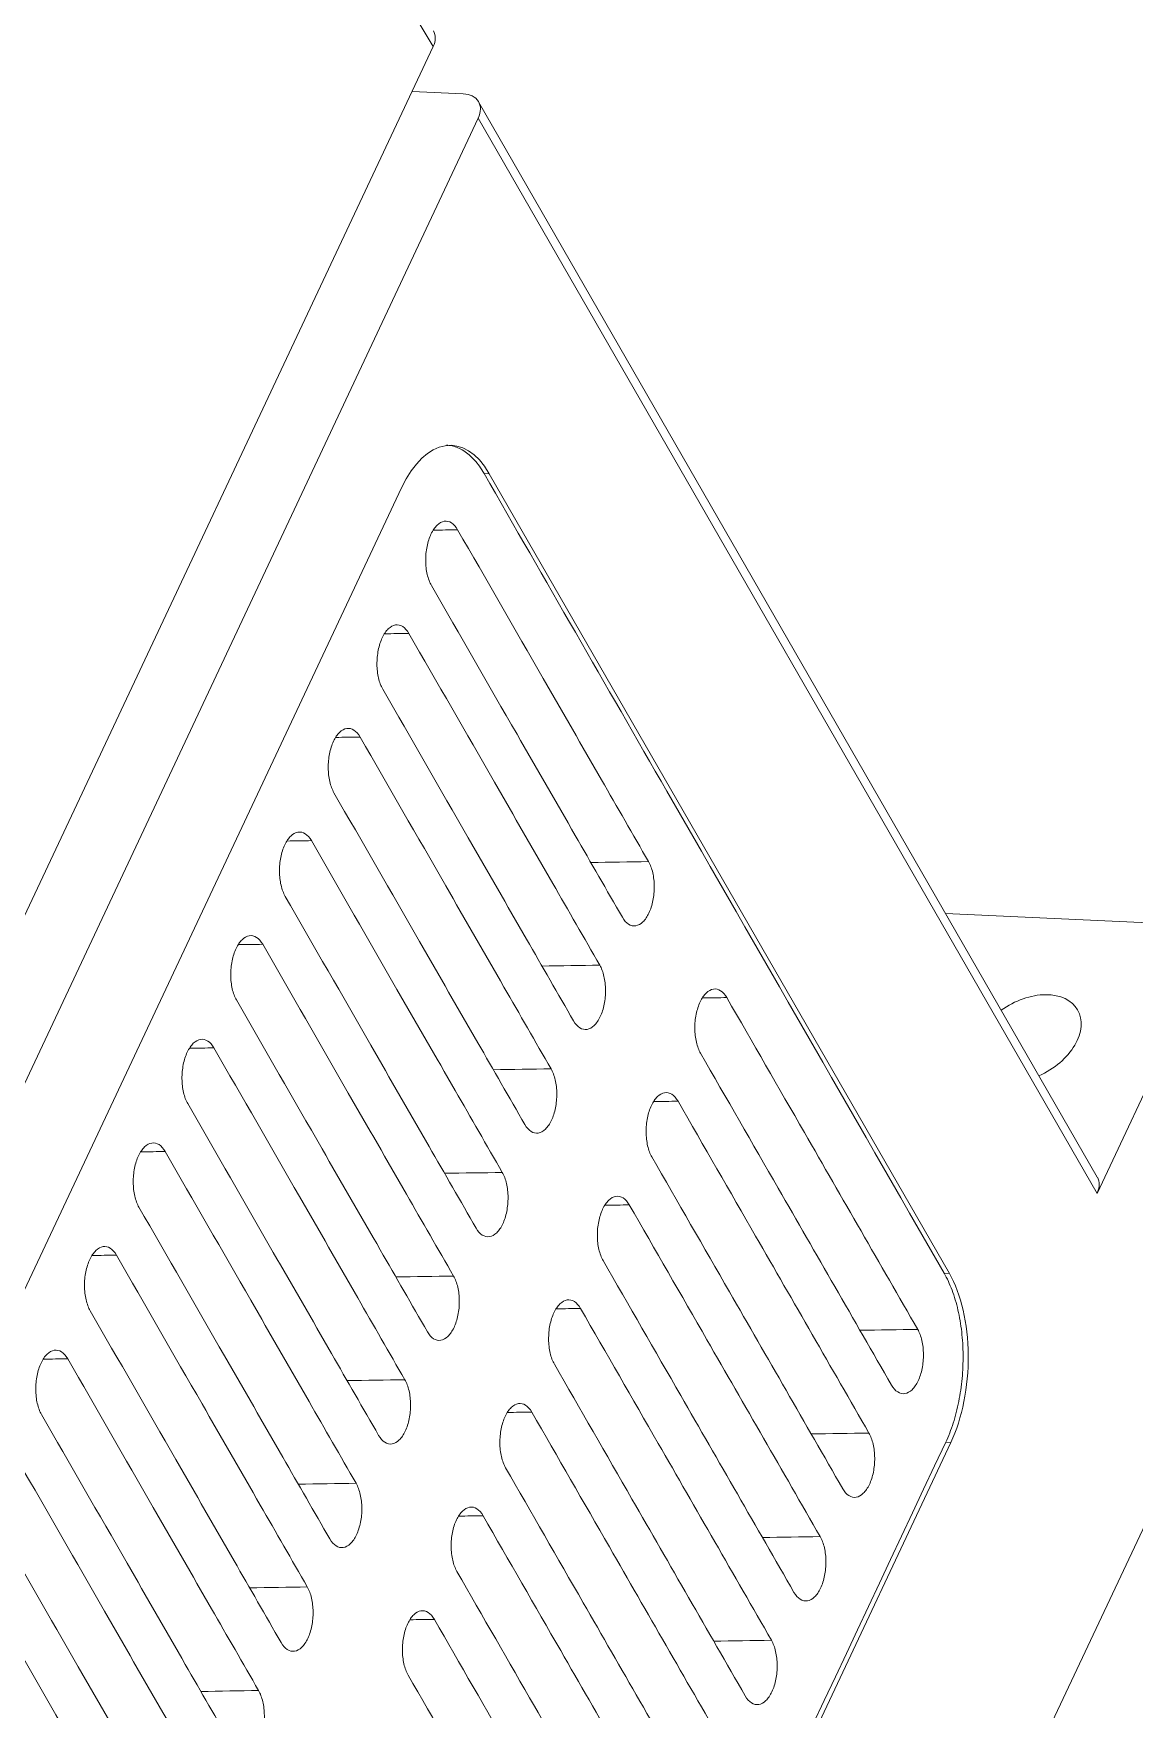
# Model space of a CAD drawing. Header units: millimetres. Extents: x -195 to 1349, y 148 to 750.
# Drawn here: x 722.33 to 751.5, y 649.12 to 693.53 of the extents above; entities that cross this region are included whole.
import ezdxf

# ---------------------------------------------------------------- set-up
doc = ezdxf.new("R2010")
doc.units = ezdxf.units.MM
doc.layers.get('0').update_dxf_attribs({"linetype": 'CONTINUOUS'})
doc.layers.add('100', color=7, linetype='CONTINUOUS', true_color=0xffffff)
doc.layers.add('4', color=7, linetype='CONTINUOUS', true_color=0xffffff)

# ---------------------------------------------------------------- blocks, each defined once
blk = doc.blocks.new('gfhgfh')
at = {"layer": '100', "color": 7, "linetype": 'Continuous', "lineweight": 13}
for p, q in [((1115.238, 666.202), (1116.74, 683.26)), ((985.145, 594.333), (1115.238, 666.202))]:
    blk.add_line(p, q, dxfattribs=at)
blk.add_ellipse((1114.601, 666.71), major_axis=(-0.945, 0.099), ratio=0.667466, start_param=2.378284, end_param=3.152674, dxfattribs=at)
at = {"layer": '4', "color": 7, "linetype": 'Continuous', "lineweight": 18}
for p, q in [((1113.802, 665.409), (1115.127, 664.353)), ((1111.1, 622.966), (1115.384, 663.841)), ((1115.06, 663.411), (984.91, 591.511)), ((1105.82, 654.978), (993.41, 592.878)), ((1105.259, 623.254), (1108.445, 653.654)), ((1118.666, 627.799), (1112.151, 632.99)), ((1118.598, 626.857), (1110.776, 622.536)), ((1117.822, 619.452), (1095.244, 606.979)), ((989.607, 556.589), (1102.017, 618.689))]:
    blk.add_line(p, q, dxfattribs=at)
at = {"layer": '4', "color": 7, "linetype": 'Continuous', "lineweight": 13}
for p, q in [((1110.776, 622.536), (1115.06, 663.411)), ((1108.311, 653.761), (1108.445, 653.654)), ((1105.259, 623.254), (1105.125, 623.361)), ((1101.883, 618.796), (1102.017, 618.689))]:
    blk.add_line(p, q, dxfattribs=at)
at = {"layer": '4', "color": 7, "linetype": 'Continuous', "lineweight": 18}
for centre, major_axis, ratio, start_param, end_param in [((1114.389, 663.945), (-0.995, 0.104), 0.667517, 2.37825, 3.949047), ((1105.511, 652.034), (2.478, 3.109), 0.514768, 5.604821, 7.175617), ((1111.931, 628.036), (1.89, -0.198), 0.667517, 0, 1.728432), ((1111.931, 628.036), (1.89, -0.198), 0.667517, 4.554785, 6.283185), ((1102.325, 621.634), (2.478, 3.109), 0.514768, 4.034024, 5.604821), ((1110.106, 623.07), (0.995, -0.104), 0.667517, 5.519843, 6.2832)]:
    blk.add_ellipse(centre, major_axis=major_axis, ratio=ratio, start_param=start_param, end_param=end_param, dxfattribs=at)
for points, knots in [([(1108.311, 653.761), (1108.331, 653.955), (1108.332, 654.136), (1108.297, 654.471), (1108.26, 654.627), (1108.15, 654.902), (1108.078, 655.021), (1107.948, 655.169), (1107.903, 655.211), (1107.855, 655.25)], [0, 0, 0, 0, 0.289247, 0.289247, 0.578494, 0.578494, 0.867741, 0.867741, 1, 1, 1, 1]), ([(1108.311, 653.761), (1107.889, 649.738), (1107.467, 645.714), (1106.405, 635.581), (1105.765, 629.471), (1105.125, 623.361)], [0, 0, 0, 0, 0.397041, 0.397041, 1, 1, 1, 1]), ([(1106.509, 652.762), (1106.521, 652.88), (1106.51, 652.983), (1106.444, 653.151), (1106.388, 653.213), (1106.24, 653.288), (1106.148, 653.299), (1105.942, 653.27), (1105.827, 653.229), (1105.595, 653.1), (1105.475, 653.013), (1105.25, 652.804), (1105.144, 652.684), (1104.96, 652.424), (1104.884, 652.29), (1104.772, 652.023), (1104.736, 651.894), (1104.724, 651.775)], [0, 0, 0, 0, 0.125, 0.125, 0.25, 0.25, 0.375, 0.375, 0.5, 0.5, 0.625, 0.625, 0.75, 0.75, 0.875, 0.875, 1, 1, 1, 1]), ([(1106.509, 652.762), (1106.312, 650.877), (1106.114, 648.993), (1105.782, 645.825), (1105.648, 644.542), (1105.405, 642.223), (1105.296, 641.187), (1105.187, 640.151)], [0, 0, 0, 0, 0.448302, 0.448302, 0.753513, 0.753513, 1, 1, 1, 1]), ([(1104.724, 651.775), (1104.527, 649.891), (1104.329, 648.007), (1103.997, 644.839), (1103.863, 643.556), (1103.62, 641.237), (1103.511, 640.201), (1103.403, 639.165)], [0, 0, 0, 0, 0.448302, 0.448302, 0.753513, 0.753513, 1, 1, 1, 1]), ([(1103.189, 650.927), (1103.201, 651.046), (1103.19, 651.149), (1103.123, 651.316), (1103.067, 651.379), (1102.92, 651.453), (1102.827, 651.465), (1102.622, 651.436), (1102.507, 651.395), (1102.274, 651.266), (1102.155, 651.178), (1101.929, 650.969), (1101.824, 650.849), (1101.64, 650.59), (1101.564, 650.455), (1101.452, 650.189), (1101.416, 650.06), (1101.404, 649.941)], [0, 0, 0, 0, 0.125, 0.125, 0.25, 0.25, 0.375, 0.375, 0.5, 0.5, 0.625, 0.625, 0.75, 0.75, 0.875, 0.875, 1, 1, 1, 1]), ([(1103.189, 650.927), (1102.991, 649.043), (1102.794, 647.158), (1102.462, 643.991), (1102.327, 642.708), (1102.084, 640.389), (1101.976, 639.353), (1101.867, 638.317)], [0, 0, 0, 0, 0.448302, 0.448302, 0.753513, 0.753513, 1, 1, 1, 1]), ([(1099.868, 649.093), (1099.881, 649.211), (1099.87, 649.315), (1099.803, 649.482), (1099.747, 649.545), (1099.6, 649.619), (1099.507, 649.631), (1099.302, 649.602), (1099.187, 649.56), (1098.954, 649.432), (1098.835, 649.344), (1098.609, 649.135), (1098.504, 649.015), (1098.32, 648.756), (1098.244, 648.621), (1098.131, 648.354), (1098.096, 648.225), (1098.083, 648.107)], [0, 0, 0, 0, 0.125, 0.125, 0.25, 0.25, 0.375, 0.375, 0.5, 0.5, 0.625, 0.625, 0.75, 0.75, 0.875, 0.875, 1, 1, 1, 1]), ([(1101.404, 649.941), (1101.206, 648.057), (1101.009, 646.172), (1100.677, 643.005), (1100.542, 641.722), (1100.299, 639.403), (1100.191, 638.367), (1100.082, 637.331)], [0, 0, 0, 0, 0.448302, 0.448302, 0.753513, 0.753513, 1, 1, 1, 1]), ([(1099.868, 649.093), (1099.671, 647.209), (1099.473, 645.324), (1099.142, 642.157), (1099.007, 640.874), (1098.764, 638.555), (1098.655, 637.519), (1098.547, 636.483)], [0, 0, 0, 0, 0.448302, 0.448302, 0.753513, 0.753513, 1, 1, 1, 1]), ([(1098.083, 648.107), (1097.886, 646.223), (1097.689, 644.338), (1097.357, 641.171), (1097.222, 639.888), (1096.979, 637.569), (1096.871, 636.533), (1096.762, 635.497)], [0, 0, 0, 0, 0.448302, 0.448302, 0.753513, 0.753513, 1, 1, 1, 1]), ([(1096.548, 647.259), (1096.561, 647.377), (1096.549, 647.48), (1096.483, 647.648), (1096.427, 647.711), (1096.279, 647.785), (1096.187, 647.797), (1095.981, 647.767), (1095.867, 647.726), (1095.634, 647.598), (1095.514, 647.51), (1095.289, 647.301), (1095.184, 647.181), (1094.999, 646.922), (1094.923, 646.787), (1094.811, 646.52), (1094.776, 646.391), (1094.763, 646.273)], [0, 0, 0, 0, 0.125, 0.125, 0.25, 0.25, 0.375, 0.375, 0.5, 0.5, 0.625, 0.625, 0.75, 0.75, 0.875, 0.875, 1, 1, 1, 1]), ([(1096.548, 647.259), (1096.351, 645.374), (1096.153, 643.49), (1095.821, 640.323), (1095.687, 639.04), (1095.444, 636.721), (1095.335, 635.684), (1095.227, 634.648)], [0, 0, 0, 0, 0.448302, 0.448302, 0.753513, 0.753513, 1, 1, 1, 1]), ([(1094.763, 646.273), (1094.566, 644.388), (1094.368, 642.504), (1094.036, 639.336), (1093.902, 638.054), (1093.659, 635.735), (1093.55, 634.698), (1093.442, 633.662)], [0, 0, 0, 0, 0.448302, 0.448302, 0.753513, 0.753513, 1, 1, 1, 1]), ([(1093.228, 645.424), (1093.24, 645.543), (1093.229, 645.646), (1093.162, 645.814), (1093.106, 645.876), (1092.959, 645.951), (1092.867, 645.962), (1092.661, 645.933), (1092.546, 645.892), (1092.313, 645.763), (1092.194, 645.675), (1091.969, 645.467), (1091.863, 645.346), (1091.679, 645.087), (1091.603, 644.953), (1091.491, 644.686), (1091.455, 644.557), (1091.443, 644.438)], [0, 0, 0, 0, 0.125, 0.125, 0.25, 0.25, 0.375, 0.375, 0.5, 0.5, 0.625, 0.625, 0.75, 0.75, 0.875, 0.875, 1, 1, 1, 1]), ([(1093.228, 645.424), (1093.03, 643.54), (1092.833, 641.656), (1092.501, 638.488), (1092.366, 637.205), (1092.123, 634.886), (1092.015, 633.85), (1091.906, 632.814)], [0, 0, 0, 0, 0.448302, 0.448302, 0.753513, 0.753513, 1, 1, 1, 1]), ([(1089.908, 643.59), (1089.92, 643.709), (1089.909, 643.812), (1089.842, 643.979), (1089.786, 644.042), (1089.639, 644.116), (1089.546, 644.128), (1089.341, 644.099), (1089.226, 644.057), (1088.993, 643.929), (1088.874, 643.841), (1088.648, 643.632), (1088.543, 643.512), (1088.359, 643.253), (1088.283, 643.118), (1088.17, 642.852), (1088.135, 642.722), (1088.123, 642.604)], [0, 0, 0, 0, 0.125, 0.125, 0.25, 0.25, 0.375, 0.375, 0.5, 0.5, 0.625, 0.625, 0.75, 0.75, 0.875, 0.875, 1, 1, 1, 1]), ([(1091.443, 644.438), (1091.245, 642.554), (1091.048, 640.67), (1090.716, 637.502), (1090.582, 636.219), (1090.338, 633.9), (1090.23, 632.864), (1090.121, 631.828)], [0, 0, 0, 0, 0.448302, 0.448302, 0.753513, 0.753513, 1, 1, 1, 1]), ([(1089.908, 643.59), (1089.71, 641.706), (1089.513, 639.821), (1089.181, 636.654), (1089.046, 635.371), (1088.803, 633.052), (1088.695, 632.016), (1088.586, 630.98)], [0, 0, 0, 0, 0.448302, 0.448302, 0.753513, 0.753513, 1, 1, 1, 1]), ([(1088.123, 642.604), (1087.925, 640.72), (1087.728, 638.835), (1087.396, 635.668), (1087.261, 634.385), (1087.018, 632.066), (1086.91, 631.03), (1086.801, 629.994)], [0, 0, 0, 0, 0.448302, 0.448302, 0.753513, 0.753513, 1, 1, 1, 1]), ([(1086.587, 641.756), (1086.6, 641.874), (1086.589, 641.978), (1086.522, 642.145), (1086.466, 642.208), (1086.319, 642.282), (1086.226, 642.294), (1086.021, 642.265), (1085.906, 642.223), (1085.673, 642.095), (1085.553, 642.007), (1085.328, 641.798), (1085.223, 641.678), (1085.038, 641.419), (1084.963, 641.284), (1084.85, 641.017), (1084.815, 640.888), (1084.802, 640.77)], [0, 0, 0, 0, 0.125, 0.125, 0.25, 0.25, 0.375, 0.375, 0.5, 0.5, 0.625, 0.625, 0.75, 0.75, 0.875, 0.875, 1, 1, 1, 1]), ([(1086.587, 641.756), (1086.39, 639.872), (1086.192, 637.987), (1085.86, 634.82), (1085.726, 633.537), (1085.483, 631.218), (1085.374, 630.182), (1085.266, 629.146)], [0, 0, 0, 0, 0.448302, 0.448302, 0.753513, 0.753513, 1, 1, 1, 1]), ([(1084.802, 640.77), (1084.605, 638.885), (1084.407, 637.001), (1084.075, 633.834), (1083.941, 632.551), (1083.698, 630.232), (1083.589, 629.196), (1083.481, 628.16)], [0, 0, 0, 0, 0.448302, 0.448302, 0.753513, 0.753513, 1, 1, 1, 1]), ([(1083.267, 639.922), (1083.279, 640.04), (1083.268, 640.143), (1083.201, 640.311), (1083.146, 640.373), (1082.998, 640.448), (1082.906, 640.46), (1082.7, 640.43), (1082.585, 640.389), (1082.353, 640.26), (1082.233, 640.173), (1082.008, 639.964), (1081.902, 639.844), (1081.718, 639.584), (1081.642, 639.45), (1081.53, 639.183), (1081.494, 639.054), (1081.482, 638.936)], [0, 0, 0, 0, 0.125, 0.125, 0.25, 0.25, 0.375, 0.375, 0.5, 0.5, 0.625, 0.625, 0.75, 0.75, 0.875, 0.875, 1, 1, 1, 1]), ([(1103.403, 639.165), (1103.39, 639.047), (1103.401, 638.943), (1103.468, 638.776), (1103.524, 638.713), (1103.671, 638.639), (1103.764, 638.627), (1103.969, 638.657), (1104.084, 638.698), (1104.317, 638.826), (1104.436, 638.914), (1104.662, 639.123), (1104.767, 639.243), (1104.951, 639.502), (1105.027, 639.637), (1105.14, 639.904), (1105.175, 640.033), (1105.187, 640.151)], [0, 0, 0, 0, 0.125, 0.125, 0.25, 0.25, 0.375, 0.375, 0.5, 0.5, 0.625, 0.625, 0.75, 0.75, 0.875, 0.875, 1, 1, 1, 1]), ([(1083.267, 639.922), (1083.069, 638.037), (1082.872, 636.153), (1082.54, 632.985), (1082.406, 631.703), (1082.163, 629.383), (1082.054, 628.347), (1081.945, 627.311)], [0, 0, 0, 0, 0.448302, 0.448302, 0.753513, 0.753513, 1, 1, 1, 1]), ([(1079.947, 638.087), (1079.959, 638.206), (1079.948, 638.309), (1079.881, 638.476), (1079.825, 638.539), (1079.678, 638.613), (1079.585, 638.625), (1079.38, 638.596), (1079.265, 638.555), (1079.032, 638.426), (1078.913, 638.338), (1078.687, 638.129), (1078.582, 638.009), (1078.398, 637.75), (1078.322, 637.615), (1078.21, 637.349), (1078.174, 637.22), (1078.162, 637.101)], [0, 0, 0, 0, 0.125, 0.125, 0.25, 0.25, 0.375, 0.375, 0.5, 0.5, 0.625, 0.625, 0.75, 0.75, 0.875, 0.875, 1, 1, 1, 1]), ([(1081.482, 638.936), (1081.285, 637.051), (1081.087, 635.167), (1080.755, 631.999), (1080.621, 630.716), (1080.378, 628.397), (1080.269, 627.361), (1080.16, 626.325)], [0, 0, 0, 0, 0.448302, 0.448302, 0.753513, 0.753513, 1, 1, 1, 1]), ([(1079.947, 638.087), (1079.749, 636.203), (1079.552, 634.319), (1079.22, 631.151), (1079.085, 629.868), (1078.842, 627.549), (1078.734, 626.513), (1078.625, 625.477)], [0, 0, 0, 0, 0.448302, 0.448302, 0.753513, 0.753513, 1, 1, 1, 1]), ([(1100.082, 637.331), (1100.07, 637.213), (1100.081, 637.109), (1100.148, 636.942), (1100.204, 636.879), (1100.351, 636.805), (1100.443, 636.793), (1100.649, 636.822), (1100.764, 636.864), (1100.997, 636.992), (1101.116, 637.08), (1101.341, 637.289), (1101.447, 637.409), (1101.631, 637.668), (1101.707, 637.803), (1101.819, 638.069), (1101.855, 638.199), (1101.867, 638.317)], [0, 0, 0, 0, 0.125, 0.125, 0.25, 0.25, 0.375, 0.375, 0.5, 0.5, 0.625, 0.625, 0.75, 0.75, 0.875, 0.875, 1, 1, 1, 1]), ([(1078.162, 637.101), (1077.964, 635.217), (1077.767, 633.332), (1077.435, 630.165), (1077.3, 628.882), (1077.057, 626.563), (1076.949, 625.527), (1076.84, 624.491)], [0, 0, 0, 0, 0.448302, 0.448302, 0.753513, 0.753513, 1, 1, 1, 1]), ([(1076.626, 636.253), (1076.429, 634.369), (1076.231, 632.484), (1075.899, 629.317), (1075.765, 628.034), (1075.522, 625.715), (1075.413, 624.679), (1075.305, 623.643)], [0, 0, 0, 0, 0.448302, 0.448302, 0.753513, 0.753513, 1, 1, 1, 1]), ([(1096.762, 635.497), (1096.75, 635.378), (1096.761, 635.275), (1096.827, 635.108), (1096.883, 635.045), (1097.031, 634.97), (1097.123, 634.959), (1097.329, 634.988), (1097.444, 635.029), (1097.676, 635.158), (1097.796, 635.246), (1098.021, 635.455), (1098.126, 635.575), (1098.311, 635.834), (1098.387, 635.969), (1098.499, 636.235), (1098.534, 636.364), (1098.547, 636.483)], [0, 0, 0, 0, 0.125, 0.125, 0.25, 0.25, 0.375, 0.375, 0.5, 0.5, 0.625, 0.625, 0.75, 0.75, 0.875, 0.875, 1, 1, 1, 1]), ([(1074.841, 635.267), (1074.644, 633.383), (1074.446, 631.498), (1074.114, 628.331), (1073.98, 627.048), (1073.737, 624.729), (1073.628, 623.693), (1073.52, 622.657)], [0, 0, 0, 0, 0.448302, 0.448302, 0.753513, 0.753513, 1, 1, 1, 1]), ([(1104.646, 634.981), (1104.658, 635.099), (1104.647, 635.202), (1104.58, 635.37), (1104.524, 635.433), (1104.377, 635.507), (1104.284, 635.519), (1104.079, 635.489), (1103.964, 635.448), (1103.731, 635.32), (1103.612, 635.232), (1103.386, 635.023), (1103.281, 634.903), (1103.097, 634.644), (1103.021, 634.509), (1102.909, 634.242), (1102.873, 634.113), (1102.861, 633.995)], [0, 0, 0, 0, 0.125, 0.125, 0.25, 0.25, 0.375, 0.375, 0.5, 0.5, 0.625, 0.625, 0.75, 0.75, 0.875, 0.875, 1, 1, 1, 1]), ([(1093.442, 633.662), (1093.429, 633.544), (1093.44, 633.441), (1093.507, 633.273), (1093.563, 633.211), (1093.71, 633.136), (1093.803, 633.124), (1094.008, 633.154), (1094.123, 633.195), (1094.356, 633.324), (1094.475, 633.411), (1094.701, 633.62), (1094.806, 633.74), (1094.99, 634), (1095.066, 634.134), (1095.179, 634.401), (1095.214, 634.53), (1095.227, 634.648)], [0, 0, 0, 0, 0.125, 0.125, 0.25, 0.25, 0.375, 0.375, 0.5, 0.5, 0.625, 0.625, 0.75, 0.75, 0.875, 0.875, 1, 1, 1, 1]), ([(1104.646, 634.981), (1104.467, 633.272), (1104.287, 631.563), (1103.978, 628.607), (1103.847, 627.36), (1103.585, 624.865), (1103.455, 623.618), (1103.324, 622.37)], [0, 0, 0, 0, 0.406548, 0.406548, 0.703274, 0.703274, 1, 1, 1, 1]), ([(1073.306, 634.419), (1073.109, 632.534), (1072.911, 630.65), (1072.579, 627.483), (1072.445, 626.2), (1072.202, 623.881), (1072.093, 622.845), (1071.984, 621.808)], [0, 0, 0, 0, 0.448302, 0.448302, 0.753513, 0.753513, 1, 1, 1, 1]), ([(1101.325, 633.147), (1101.338, 633.265), (1101.327, 633.368), (1101.26, 633.536), (1101.204, 633.598), (1101.057, 633.673), (1100.964, 633.684), (1100.759, 633.655), (1100.644, 633.614), (1100.411, 633.485), (1100.292, 633.398), (1100.066, 633.189), (1099.961, 633.069), (1099.777, 632.809), (1099.701, 632.675), (1099.588, 632.408), (1099.553, 632.279), (1099.54, 632.16)], [0, 0, 0, 0, 0.125, 0.125, 0.25, 0.25, 0.375, 0.375, 0.5, 0.5, 0.625, 0.625, 0.75, 0.75, 0.875, 0.875, 1, 1, 1, 1]), ([(1102.861, 633.995), (1102.682, 632.286), (1102.502, 630.577), (1102.193, 627.621), (1102.062, 626.373), (1101.801, 623.879), (1101.67, 622.632), (1101.539, 621.384)], [0, 0, 0, 0, 0.406548, 0.406548, 0.703274, 0.703274, 1, 1, 1, 1]), ([(1071.521, 633.433), (1071.324, 631.548), (1071.126, 629.664), (1070.794, 626.497), (1070.66, 625.214), (1070.417, 622.895), (1070.308, 621.859), (1070.2, 620.822)], [0, 0, 0, 0, 0.448302, 0.448302, 0.753513, 0.753513, 1, 1, 1, 1]), ([(1101.325, 633.147), (1101.146, 631.438), (1100.967, 629.729), (1100.657, 626.773), (1100.527, 625.525), (1100.265, 623.031), (1100.134, 621.783), (1100.004, 620.536)], [0, 0, 0, 0, 0.406548, 0.406548, 0.703274, 0.703274, 1, 1, 1, 1]), ([(1069.986, 632.585), (1069.788, 630.7), (1069.591, 628.816), (1069.259, 625.648), (1069.124, 624.365), (1068.881, 622.046), (1068.773, 621.01), (1068.664, 619.974)], [0, 0, 0, 0, 0.448302, 0.448302, 0.753513, 0.753513, 1, 1, 1, 1]), ([(1090.121, 631.828), (1090.109, 631.71), (1090.12, 631.606), (1090.187, 631.439), (1090.243, 631.376), (1090.39, 631.302), (1090.483, 631.29), (1090.688, 631.319), (1090.803, 631.361), (1091.036, 631.489), (1091.155, 631.577), (1091.381, 631.786), (1091.486, 631.906), (1091.67, 632.165), (1091.746, 632.3), (1091.858, 632.567), (1091.894, 632.696), (1091.906, 632.814)], [0, 0, 0, 0, 0.125, 0.125, 0.25, 0.25, 0.375, 0.375, 0.5, 0.5, 0.625, 0.625, 0.75, 0.75, 0.875, 0.875, 1, 1, 1, 1]), ([(1098.005, 631.312), (1098.017, 631.431), (1098.006, 631.534), (1097.94, 631.701), (1097.884, 631.764), (1097.736, 631.838), (1097.644, 631.85), (1097.438, 631.821), (1097.323, 631.78), (1097.091, 631.651), (1096.971, 631.563), (1096.746, 631.354), (1096.64, 631.234), (1096.456, 630.975), (1096.38, 630.84), (1096.268, 630.574), (1096.232, 630.445), (1096.22, 630.326)], [0, 0, 0, 0, 0.125, 0.125, 0.25, 0.25, 0.375, 0.375, 0.5, 0.5, 0.625, 0.625, 0.75, 0.75, 0.875, 0.875, 1, 1, 1, 1]), ([(1099.54, 632.16), (1099.361, 630.452), (1099.182, 628.743), (1098.872, 625.786), (1098.742, 624.539), (1098.48, 622.045), (1098.35, 620.797), (1098.219, 619.55)], [0, 0, 0, 0, 0.406548, 0.406548, 0.703274, 0.703274, 1, 1, 1, 1]), ([(1098.005, 631.312), (1097.826, 629.603), (1097.647, 627.894), (1097.337, 624.938), (1097.206, 623.691), (1096.945, 621.196), (1096.814, 619.949), (1096.683, 618.702)], [0, 0, 0, 0, 0.406548, 0.406548, 0.703274, 0.703274, 1, 1, 1, 1]), ([(1086.801, 629.994), (1086.789, 629.875), (1086.8, 629.772), (1086.867, 629.605), (1086.922, 629.542), (1087.07, 629.468), (1087.162, 629.456), (1087.368, 629.485), (1087.483, 629.527), (1087.715, 629.655), (1087.835, 629.743), (1088.06, 629.952), (1088.166, 630.072), (1088.35, 630.331), (1088.426, 630.466), (1088.538, 630.732), (1088.574, 630.861), (1088.586, 630.98)], [0, 0, 0, 0, 0.125, 0.125, 0.25, 0.25, 0.375, 0.375, 0.5, 0.5, 0.625, 0.625, 0.75, 0.75, 0.875, 0.875, 1, 1, 1, 1]), ([(1096.22, 630.326), (1096.041, 628.617), (1095.862, 626.908), (1095.552, 623.952), (1095.421, 622.705), (1095.16, 620.21), (1095.029, 618.963), (1094.899, 617.716)], [0, 0, 0, 0, 0.406548, 0.406548, 0.703274, 0.703274, 1, 1, 1, 1]), ([(1094.685, 629.478), (1094.697, 629.596), (1094.686, 629.7), (1094.619, 629.867), (1094.563, 629.93), (1094.416, 630.004), (1094.323, 630.016), (1094.118, 629.987), (1094.003, 629.945), (1093.77, 629.817), (1093.651, 629.729), (1093.425, 629.52), (1093.32, 629.4), (1093.136, 629.141), (1093.06, 629.006), (1092.948, 628.739), (1092.912, 628.61), (1092.9, 628.492)], [0, 0, 0, 0, 0.125, 0.125, 0.25, 0.25, 0.375, 0.375, 0.5, 0.5, 0.625, 0.625, 0.75, 0.75, 0.875, 0.875, 1, 1, 1, 1]), ([(1083.481, 628.16), (1083.468, 628.041), (1083.479, 627.938), (1083.546, 627.77), (1083.602, 627.708), (1083.749, 627.633), (1083.842, 627.622), (1084.047, 627.651), (1084.162, 627.692), (1084.395, 627.821), (1084.515, 627.908), (1084.74, 628.117), (1084.845, 628.237), (1085.03, 628.497), (1085.105, 628.631), (1085.218, 628.898), (1085.253, 629.027), (1085.266, 629.146)], [0, 0, 0, 0, 0.125, 0.125, 0.25, 0.25, 0.375, 0.375, 0.5, 0.5, 0.625, 0.625, 0.75, 0.75, 0.875, 0.875, 1, 1, 1, 1]), ([(1094.685, 629.478), (1094.506, 627.769), (1094.327, 626.06), (1094.017, 623.104), (1093.886, 621.857), (1093.625, 619.362), (1093.494, 618.115), (1093.363, 616.868)], [0, 0, 0, 0, 0.406548, 0.406548, 0.703274, 0.703274, 1, 1, 1, 1]), ([(1092.9, 628.492), (1092.721, 626.783), (1092.542, 625.074), (1092.232, 622.118), (1092.101, 620.871), (1091.84, 618.376), (1091.709, 617.129), (1091.578, 615.882)], [0, 0, 0, 0, 0.406548, 0.406548, 0.703274, 0.703274, 1, 1, 1, 1]), ([(1091.364, 627.644), (1091.377, 627.762), (1091.366, 627.865), (1091.299, 628.033), (1091.243, 628.096), (1091.096, 628.17), (1091.003, 628.182), (1090.798, 628.152), (1090.683, 628.111), (1090.45, 627.983), (1090.331, 627.895), (1090.105, 627.686), (1090, 627.566), (1089.816, 627.307), (1089.74, 627.172), (1089.627, 626.905), (1089.592, 626.776), (1089.579, 626.658)], [0, 0, 0, 0, 0.125, 0.125, 0.25, 0.25, 0.375, 0.375, 0.5, 0.5, 0.625, 0.625, 0.75, 0.75, 0.875, 0.875, 1, 1, 1, 1]), ([(1091.364, 627.644), (1091.185, 625.935), (1091.006, 624.226), (1090.696, 621.27), (1090.566, 620.022), (1090.304, 617.528), (1090.174, 616.281), (1090.043, 615.033)], [0, 0, 0, 0, 0.406548, 0.406548, 0.703274, 0.703274, 1, 1, 1, 1]), ([(1080.16, 626.325), (1080.148, 626.207), (1080.159, 626.104), (1080.226, 625.936), (1080.282, 625.873), (1080.429, 625.799), (1080.522, 625.787), (1080.727, 625.817), (1080.842, 625.858), (1081.075, 625.986), (1081.194, 626.074), (1081.42, 626.283), (1081.525, 626.403), (1081.709, 626.662), (1081.785, 626.797), (1081.898, 627.064), (1081.933, 627.193), (1081.945, 627.311)], [0, 0, 0, 0, 0.125, 0.125, 0.25, 0.25, 0.375, 0.375, 0.5, 0.5, 0.625, 0.625, 0.75, 0.75, 0.875, 0.875, 1, 1, 1, 1]), ([(1088.044, 625.809), (1088.057, 625.928), (1088.045, 626.031), (1087.979, 626.199), (1087.923, 626.261), (1087.775, 626.336), (1087.683, 626.347), (1087.477, 626.318), (1087.363, 626.277), (1087.13, 626.148), (1087.01, 626.06), (1086.785, 625.852), (1086.68, 625.731), (1086.495, 625.472), (1086.419, 625.337), (1086.307, 625.071), (1086.272, 624.942), (1086.259, 624.823)], [0, 0, 0, 0, 0.125, 0.125, 0.25, 0.25, 0.375, 0.375, 0.5, 0.5, 0.625, 0.625, 0.75, 0.75, 0.875, 0.875, 1, 1, 1, 1]), ([(1089.579, 626.658), (1089.4, 624.949), (1089.221, 623.24), (1088.911, 620.284), (1088.781, 619.036), (1088.519, 616.542), (1088.389, 615.295), (1088.258, 614.047)], [0, 0, 0, 0, 0.406548, 0.406548, 0.703274, 0.703274, 1, 1, 1, 1]), ([(1088.044, 625.809), (1087.865, 624.101), (1087.686, 622.392), (1087.376, 619.435), (1087.245, 618.188), (1086.984, 615.694), (1086.853, 614.446), (1086.723, 613.199)], [0, 0, 0, 0, 0.406548, 0.406548, 0.703274, 0.703274, 1, 1, 1, 1]), ([(1076.84, 624.491), (1076.828, 624.373), (1076.839, 624.269), (1076.906, 624.102), (1076.961, 624.039), (1077.109, 623.965), (1077.201, 623.953), (1077.407, 623.982), (1077.522, 624.024), (1077.755, 624.152), (1077.874, 624.24), (1078.099, 624.449), (1078.205, 624.569), (1078.389, 624.828), (1078.465, 624.963), (1078.577, 625.23), (1078.613, 625.359), (1078.625, 625.477)], [0, 0, 0, 0, 0.125, 0.125, 0.25, 0.25, 0.375, 0.375, 0.5, 0.5, 0.625, 0.625, 0.75, 0.75, 0.875, 0.875, 1, 1, 1, 1]), ([(1086.259, 624.823), (1086.08, 623.114), (1085.901, 621.406), (1085.591, 618.449), (1085.46, 617.202), (1085.199, 614.708), (1085.068, 613.46), (1084.938, 612.213)], [0, 0, 0, 0, 0.406548, 0.406548, 0.703274, 0.703274, 1, 1, 1, 1]), ([(1084.724, 623.975), (1084.736, 624.094), (1084.725, 624.197), (1084.658, 624.364), (1084.602, 624.427), (1084.455, 624.501), (1084.363, 624.513), (1084.157, 624.484), (1084.042, 624.442), (1083.809, 624.314), (1083.69, 624.226), (1083.465, 624.017), (1083.359, 623.897), (1083.175, 623.638), (1083.099, 623.503), (1082.987, 623.237), (1082.951, 623.107), (1082.939, 622.989)], [0, 0, 0, 0, 0.125, 0.125, 0.25, 0.25, 0.375, 0.375, 0.5, 0.5, 0.625, 0.625, 0.75, 0.75, 0.875, 0.875, 1, 1, 1, 1]), ([(1084.724, 623.975), (1084.545, 622.266), (1084.366, 620.557), (1084.056, 617.601), (1083.925, 616.354), (1083.664, 613.859), (1083.533, 612.612), (1083.402, 611.365)], [0, 0, 0, 0, 0.406548, 0.406548, 0.703274, 0.703274, 1, 1, 1, 1]), ([(1082.939, 622.989), (1082.76, 621.28), (1082.581, 619.571), (1082.271, 616.615), (1082.14, 615.368), (1081.879, 612.873), (1081.748, 611.626), (1081.617, 610.379)], [0, 0, 0, 0, 0.406548, 0.406548, 0.703274, 0.703274, 1, 1, 1, 1]), ([(1101.883, 618.796), (1102.076, 618.903), (1102.269, 619.027), (1102.651, 619.309), (1102.843, 619.468), (1103.214, 619.812), (1103.392, 619.996), (1103.733, 620.385), (1103.897, 620.593), (1104.196, 621.014), (1104.333, 621.229), (1104.581, 621.669), (1104.69, 621.89), (1104.874, 622.325), (1104.95, 622.542), (1105.065, 622.964), (1105.104, 623.167), (1105.125, 623.361)], [0, 0, 0, 0, 0.125, 0.125, 0.25, 0.25, 0.375, 0.375, 0.5, 0.5, 0.625, 0.625, 0.75, 0.75, 0.875, 0.875, 1, 1, 1, 1]), ([(1101.539, 621.384), (1101.527, 621.266), (1101.538, 621.163), (1101.605, 620.995), (1101.66, 620.933), (1101.808, 620.858), (1101.9, 620.847), (1102.106, 620.876), (1102.221, 620.917), (1102.454, 621.046), (1102.573, 621.133), (1102.798, 621.342), (1102.904, 621.462), (1103.088, 621.722), (1103.164, 621.856), (1103.276, 622.123), (1103.312, 622.252), (1103.324, 622.37)], [0, 0, 0, 0, 0.125, 0.125, 0.25, 0.25, 0.375, 0.375, 0.5, 0.5, 0.625, 0.625, 0.75, 0.75, 0.875, 0.875, 1, 1, 1, 1]), ([(1098.219, 619.55), (1098.206, 619.432), (1098.217, 619.328), (1098.284, 619.161), (1098.34, 619.098), (1098.488, 619.024), (1098.58, 619.012), (1098.785, 619.042), (1098.9, 619.083), (1099.133, 619.211), (1099.253, 619.299), (1099.478, 619.508), (1099.583, 619.628), (1099.768, 619.887), (1099.843, 620.022), (1099.956, 620.289), (1099.991, 620.418), (1100.004, 620.536)], [0, 0, 0, 0, 0.125, 0.125, 0.25, 0.25, 0.375, 0.375, 0.5, 0.5, 0.625, 0.625, 0.75, 0.75, 0.875, 0.875, 1, 1, 1, 1]), ([(1101.883, 618.796), (1085.848, 609.938), (1069.813, 601.079), (1032.343, 580.379), (1010.908, 568.538), (989.472, 556.696)], [0, 0, 0, 0, 0.427938, 0.427938, 1, 1, 1, 1]), ([(1094.899, 617.716), (1094.886, 617.598), (1094.897, 617.494), (1094.964, 617.327), (1095.02, 617.264), (1095.167, 617.19), (1095.26, 617.178), (1095.465, 617.207), (1095.58, 617.249), (1095.813, 617.377), (1095.932, 617.465), (1096.158, 617.674), (1096.263, 617.794), (1096.447, 618.053), (1096.523, 618.188), (1096.636, 618.454), (1096.671, 618.584), (1096.683, 618.702)], [0, 0, 0, 0, 0.125, 0.125, 0.25, 0.25, 0.375, 0.375, 0.5, 0.5, 0.625, 0.625, 0.75, 0.75, 0.875, 0.875, 1, 1, 1, 1]), ([(1091.578, 615.882), (1091.566, 615.763), (1091.577, 615.66), (1091.644, 615.492), (1091.7, 615.43), (1091.847, 615.355), (1091.939, 615.344), (1092.145, 615.373), (1092.26, 615.414), (1092.493, 615.543), (1092.612, 615.631), (1092.837, 615.84), (1092.943, 615.96), (1093.127, 616.219), (1093.203, 616.354), (1093.315, 616.62), (1093.351, 616.749), (1093.363, 616.868)], [0, 0, 0, 0, 0.125, 0.125, 0.25, 0.25, 0.375, 0.375, 0.5, 0.5, 0.625, 0.625, 0.75, 0.75, 0.875, 0.875, 1, 1, 1, 1])]:
    blk.add_open_spline(points, degree=3, knots=knots, dxfattribs=at)
at = {"layer": '4', "color": 7, "linetype": 'Continuous', "lineweight": 13}
for points in [[(1106.509, 652.762), (1106.289, 652.915), (1106.069, 653.069), (1105.85, 653.223)], [(1103.189, 650.927), (1102.969, 651.081), (1102.749, 651.235), (1102.529, 651.389)], [(1099.868, 649.093), (1099.649, 649.247), (1099.429, 649.401), (1099.209, 649.555)], [(1096.548, 647.259), (1096.328, 647.413), (1096.109, 647.567), (1095.889, 647.721)], [(1093.228, 645.424), (1093.008, 645.578), (1092.788, 645.732), (1092.569, 645.886)], [(1089.908, 643.59), (1089.688, 643.744), (1089.468, 643.898), (1089.248, 644.052)], [(1086.587, 641.756), (1086.367, 641.91), (1086.148, 642.064), (1085.928, 642.218)], [(1103.621, 641.248), (1104.143, 640.883), (1104.665, 640.517), (1105.187, 640.151)], [(1083.267, 639.922), (1083.047, 640.076), (1082.827, 640.23), (1082.608, 640.383)], [(1100.301, 639.414), (1100.823, 639.048), (1101.345, 638.683), (1101.867, 638.317)], [(1079.947, 638.087), (1079.727, 638.241), (1079.507, 638.395), (1079.287, 638.549)], [(1096.98, 637.58), (1097.502, 637.214), (1098.025, 636.848), (1098.547, 636.483)], [(1093.66, 635.746), (1094.182, 635.38), (1094.704, 635.014), (1095.227, 634.648)], [(1104.646, 634.981), (1104.426, 635.135), (1104.206, 635.289), (1103.986, 635.443)], [(1090.34, 633.911), (1090.862, 633.546), (1091.384, 633.18), (1091.906, 632.814)], [(1101.325, 633.147), (1101.106, 633.3), (1100.886, 633.454), (1100.666, 633.608)], [(1087.019, 632.077), (1087.542, 631.711), (1088.064, 631.346), (1088.586, 630.98)], [(1098.005, 631.312), (1097.785, 631.466), (1097.565, 631.62), (1097.346, 631.774)], [(1083.699, 630.243), (1084.221, 629.877), (1084.743, 629.511), (1085.266, 629.146)], [(1094.685, 629.478), (1094.465, 629.632), (1094.245, 629.786), (1094.025, 629.94)], [(1080.379, 628.409), (1080.901, 628.043), (1081.423, 627.677), (1081.945, 627.311)], [(1091.364, 627.644), (1091.145, 627.798), (1090.925, 627.952), (1090.705, 628.106)], [(1077.058, 626.574), (1077.581, 626.209), (1078.103, 625.843), (1078.625, 625.477)], [(1088.044, 625.809), (1087.824, 625.963), (1087.605, 626.117), (1087.385, 626.271)], [(1084.724, 623.975), (1084.504, 624.129), (1084.284, 624.283), (1084.065, 624.437)], [(1101.757, 623.468), (1102.28, 623.102), (1102.802, 622.736), (1103.324, 622.37)], [(1098.437, 621.633), (1098.959, 621.268), (1099.482, 620.902), (1100.004, 620.536)], [(1095.117, 619.799), (1095.639, 619.433), (1096.161, 619.068), (1096.683, 618.702)], [(1091.797, 617.965), (1092.319, 617.599), (1092.841, 617.233), (1093.363, 616.868)]]:
    blk.add_open_spline(points, degree=3, dxfattribs=at)

msp = doc.modelspace()

# ---------------------------------------------------------------- block references
at = {"lineweight": 18, "xscale": 0.8, "yscale": 0.8, "zscale": 0.8, "rotation": 35.89275557312439}
msp.add_blockref('gfhgfh', (322.601, -261.639), dxfattribs=at)

doc.saveas('drawing.dxf')
